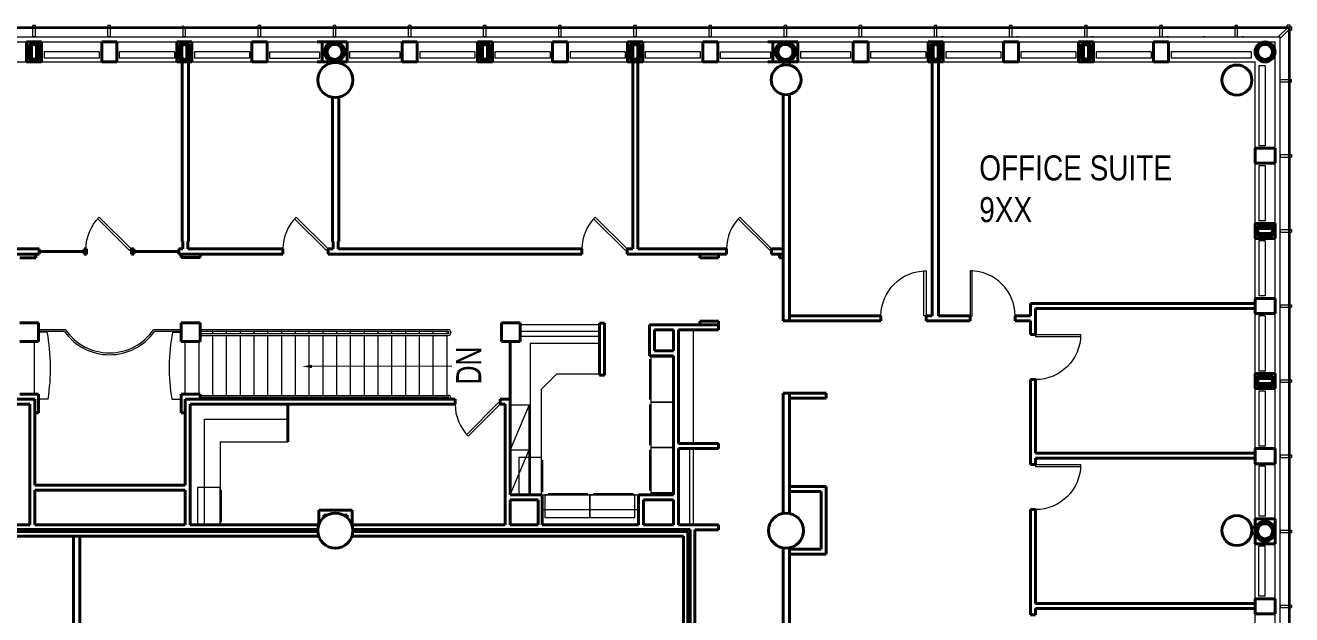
# Model space of a CAD drawing. Header units: inches. Extents: x -2978 to 4308, y -21 to 2608.
# Drawn here: x -1741 to -730, y 2138 to 2608 of the extents above; entities that cross this region are included whole.
import ezdxf
from ezdxf.enums import TextEntityAlignment as Align

# ---------------------------------------------------------------- set-up
doc = ezdxf.new("R2010")
doc.units = ezdxf.units.IN
doc.header["$LTSCALE"] = 0.2
doc.header["$MEASUREMENT"] = 0
doc.layers.get('0').update_dxf_attribs({"color": 20, "linetype": 'CONTINUOUS', "lineweight": 40})
for name, color, linetype, lineweight in [('Annotations', 40, 'CONTINUOUS', 5), ('Framing', 141, 'CONTINUOUS', 15), ('Viewed', 150, 'CONTINUOUS', 9), ('Walls', 7, 'CONTINUOUS', 40)]:
    doc.layers.add(name, color=color, linetype=linetype, lineweight=lineweight)
doc.styles.add('ARCHITEC', font='ASG')
doc.styles.get("Standard").update_dxf_attribs({"font": 'arial.ttf', "width": 0.8})

# ---------------------------------------------------------------- blocks, each defined once
blk = doc.blocks.new('DODBARB')
blk.add_lwpolyline([(0, 0, 0, 0.333, 0), (-1, 0, 0.333, 0.333, 0)], format="xyseb")
blk = doc.blocks.new('ADO002')
for p, q in [((-0.5, 1), (-0.5, 0)), ((-0.451, 1), (-0.5, 1)), ((-0.451, 0), (-0.451, 1)), ((-0.5, 0), (-0.451, 0))]:
    blk.add_line(p, q)
blk.add_arc((-0.5, 0), 1, 0, 90)
at = {"style": 'ARCHITEC', "flags": 1}
blk.add_attdef('SILLHT', text='', height=0.1, dxfattribs=at).set_placement((0, 0), align=Align.MIDDLE)
blk = doc.blocks.new('ADO101')
for p, q in [((0.466, -0.034), (-0.241, 0.672)), ((-0.207, 0.707), (0.5, 0)), ((0.5, 0), (0.466, -0.034))]:
    blk.add_line(p, q)
blk.add_arc((0.5, 0), 1, 135, 180)
at = {"style": 'ARCHITEC', "flags": 1}
blk.add_attdef('SILLHT', text='', height=0.1, dxfattribs=at).set_placement((0, 0), align=Align.MIDDLE)
blk = doc.blocks.new('ADO102')
for p, q in [((0.451, 0.999), (0.451, 0)), ((0.5, 0), (0.5, 1)), ((0.5, 0), (0.451, 0))]:
    blk.add_line(p, q)
blk.add_arc((0.5, 0), 1, 90, 180)
at = {"style": 'ARCHITEC', "flags": 1}
blk.add_attdef('SILLHT', text='', height=0.1, dxfattribs=at).set_placement((0, 0), align=Align.MIDDLE)
blk = doc.blocks.new('ADO001')
for p, q in [((0.207, 0.707), (-0.5, 0)), ((-0.466, -0.034), (0.241, 0.672)), ((-0.5, 0), (-0.466, -0.034))]:
    blk.add_line(p, q)
blk.add_arc((-0.5, 0), 1, 0, 45)
at = {"style": 'ARCHITEC', "flags": 1}
blk.add_attdef('SILLHT', text='', height=0.1, dxfattribs=at).set_placement((0, 0), align=Align.MIDDLE)
blk = doc.blocks.new('AWI002')
blk.add_line((-0.5, -1), (0.5, -1))
at = {"style": 'ARCHITEC', "flags": 1}
blk.add_attdef('SILLHT', text='', height=0.1, dxfattribs=at).set_placement((0, 0), align=Align.MIDDLE)

msp = doc.modelspace()

# ---------------------------------------------------------------- linework, layer by layer
at = {"layer": 'Annotations'}
msp.add_line((-1400.695, 2336.051), (-1512.557, 2335.98), dxfattribs=at)
at = {"layer": 'Viewed'}
for p, q in [((-2977.237, 2607.25), (-732.237, 2607.25)), ((-2976.237, 2606.25), (-731.237, 2606.25)), ((-2969.237, 2599.25), (-739.237, 2599.25)), ((-1735.237, 2607.25), (-1735.237, 2608.25)), ((-1733.237, 2608.25), (-1735.237, 2608.25)), ((-1735.237, 2599.25), (-1735.237, 2606.25)), ((-1733.823, 2599.25), (-1735.237, 2599.25)), ((-1734.487, 2606.25), (-1734.487, 2607.25)), ((-1733.987, 2606.25), (-1733.987, 2607.25)), ((-1733.237, 2607.25), (-1733.237, 2608.25)), ((-1733.237, 2599.25), (-1733.237, 2606.25)), ((-1673.237, 2608.25), (-1675.237, 2608.25)), ((-1675.237, 2607.25), (-1675.237, 2608.25)), ((-1675.237, 2599.25), (-1675.237, 2606.25)), ((-1673.823, 2599.25), (-1675.237, 2599.25)), ((-1674.487, 2606.25), (-1674.487, 2607.25)), ((-1673.987, 2606.25), (-1673.987, 2607.25)), ((-1673.237, 2607.25), (-1673.237, 2608.25)), ((-1673.237, 2599.25), (-1673.237, 2606.25)), ((-1615.237, 2607.25), (-1615.237, 2608.25)), ((-1615.237, 2599.25), (-1615.237, 2606.25)), ((-1613.823, 2599.25), (-1615.237, 2599.25)), ((-1614.487, 2606.25), (-1614.487, 2607.25)), ((-1613.987, 2606.25), (-1613.987, 2607.25)), ((-1613.237, 2599.25), (-1613.237, 2606.25)), ((-1555.237, 2607.25), (-1555.237, 2608.25)), ((-1553.237, 2608.25), (-1555.237, 2608.25)), ((-1555.237, 2599.25), (-1555.237, 2606.25)), ((-1553.823, 2599.25), (-1555.237, 2599.25)), ((-1554.487, 2606.25), (-1554.487, 2607.25)), ((-1553.987, 2606.25), (-1553.987, 2607.25)), ((-1553.237, 2607.25), (-1553.237, 2608.25)), ((-1553.237, 2599.25), (-1553.237, 2606.25)), ((-1495.237, 2607.25), (-1495.237, 2608.25)), ((-1493.237, 2608.25), (-1495.237, 2608.25)), ((-1495.237, 2599.25), (-1495.237, 2606.25)), ((-1493.823, 2599.25), (-1495.237, 2599.25)), ((-1494.487, 2606.25), (-1494.487, 2607.25)), ((-1493.987, 2606.25), (-1493.987, 2607.25)), ((-1493.237, 2607.25), (-1493.237, 2608.25)), ((-1493.237, 2599.25), (-1493.237, 2606.25)), ((-1433.237, 2608.25), (-1435.237, 2608.25)), ((-1435.237, 2607.25), (-1435.237, 2608.25)), ((-1435.237, 2599.25), (-1435.237, 2606.25)), ((-1433.823, 2599.25), (-1435.237, 2599.25)), ((-1434.487, 2606.25), (-1434.487, 2607.25)), ((-1433.987, 2606.25), (-1433.987, 2607.25)), ((-1433.237, 2607.25), (-1433.237, 2608.25)), ((-1433.237, 2599.25), (-1433.237, 2606.25)), ((-1373.237, 2608.25), (-1375.237, 2608.25)), ((-1375.237, 2607.25), (-1375.237, 2608.25)), ((-1375.237, 2599.25), (-1375.237, 2606.25)), ((-1373.823, 2599.25), (-1375.237, 2599.25)), ((-1374.487, 2606.25), (-1374.487, 2607.25)), ((-1373.987, 2606.25), (-1373.987, 2607.25)), ((-1373.237, 2607.25), (-1373.237, 2608.25)), ((-1373.237, 2599.25), (-1373.237, 2606.25)), ((-1315.237, 2607.25), (-1315.237, 2608.25)), ((-1313.237, 2608.25), (-1315.237, 2608.25)), ((-1315.237, 2599.25), (-1315.237, 2606.25)), ((-1313.823, 2599.25), (-1315.237, 2599.25)), ((-1314.487, 2606.25), (-1314.487, 2607.25)), ((-1313.987, 2606.25), (-1313.987, 2607.25)), ((-1313.237, 2607.25), (-1313.237, 2608.25)), ((-1313.237, 2599.25), (-1313.237, 2606.25)), ((-1255.237, 2607.25), (-1255.237, 2608.25)), ((-1253.237, 2608.25), (-1255.237, 2608.25)), ((-1255.237, 2599.25), (-1255.237, 2606.25)), ((-1253.823, 2599.25), (-1255.237, 2599.25)), ((-1254.487, 2606.25), (-1254.487, 2607.25)), ((-1253.987, 2606.25), (-1253.987, 2607.25)), ((-1253.237, 2607.25), (-1253.237, 2608.25)), ((-1253.237, 2599.25), (-1253.237, 2606.25)), ((-1193.237, 2608.25), (-1195.237, 2608.25)), ((-1195.237, 2607.25), (-1195.237, 2608.25)), ((-1195.237, 2599.25), (-1195.237, 2606.25)), ((-1193.823, 2599.25), (-1195.237, 2599.25)), ((-1194.487, 2606.25), (-1194.487, 2607.25)), ((-1193.987, 2606.25), (-1193.987, 2607.25)), ((-1193.237, 2607.25), (-1193.237, 2608.25)), ((-1193.237, 2599.25), (-1193.237, 2606.25)), ((-1133.237, 2608.25), (-1135.237, 2608.25)), ((-1135.237, 2607.25), (-1135.237, 2608.25)), ((-1135.237, 2599.25), (-1135.237, 2606.25)), ((-1133.823, 2599.25), (-1135.237, 2599.25)), ((-1134.487, 2606.25), (-1134.487, 2607.25)), ((-1133.987, 2606.25), (-1133.987, 2607.25)), ((-1133.237, 2607.25), (-1133.237, 2608.25)), ((-1133.237, 2599.25), (-1133.237, 2606.25)), ((-1075.237, 2607.25), (-1075.237, 2608.25)), ((-1073.237, 2608.25), (-1075.237, 2608.25)), ((-1075.237, 2599.25), (-1075.237, 2606.25)), ((-1073.823, 2599.25), (-1075.237, 2599.25)), ((-1074.487, 2606.25), (-1074.487, 2607.25)), ((-1073.987, 2606.25), (-1073.987, 2607.25)), ((-1073.237, 2607.25), (-1073.237, 2608.25)), ((-1073.237, 2599.25), (-1073.237, 2606.25)), ((-1013.237, 2608.25), (-1015.237, 2608.25)), ((-1015.237, 2607.25), (-1015.237, 2608.25)), ((-1015.237, 2599.25), (-1015.237, 2606.25)), ((-1014.487, 2606.25), (-1014.487, 2607.25)), ((-1013.987, 2606.25), (-1013.987, 2607.25)), ((-1013.237, 2607.25), (-1013.237, 2608.25)), ((-1013.237, 2599.25), (-1013.237, 2606.25)), ((-1008.237, 2599.25), (-1009.652, 2599.25)), ((-953.237, 2608.25), (-955.237, 2608.25)), ((-955.237, 2607.25), (-955.237, 2608.25)), ((-955.237, 2599.25), (-955.237, 2606.25)), ((-954.487, 2606.25), (-954.487, 2607.25)), ((-953.987, 2606.25), (-953.987, 2607.25)), ((-953.237, 2607.25), (-953.237, 2608.25)), ((-953.237, 2599.25), (-953.237, 2606.25)), ((-948.237, 2599.25), (-949.652, 2599.25)), ((-893.237, 2608.25), (-895.237, 2608.25)), ((-895.237, 2607.25), (-895.237, 2608.25)), ((-895.237, 2599.25), (-895.237, 2606.25)), ((-894.487, 2606.25), (-894.487, 2607.25)), ((-893.987, 2606.25), (-893.987, 2607.25)), ((-893.237, 2607.25), (-893.237, 2608.25)), ((-893.237, 2599.25), (-893.237, 2606.25)), ((-888.237, 2599.25), (-889.652, 2599.25)), ((-833.237, 2608.25), (-835.237, 2608.25)), ((-835.237, 2607.25), (-835.237, 2608.25)), ((-835.237, 2599.25), (-835.237, 2606.25)), ((-834.487, 2606.25), (-834.487, 2607.25)), ((-833.987, 2606.25), (-833.987, 2607.25)), ((-833.237, 2607.25), (-833.237, 2608.25)), ((-833.237, 2599.25), (-833.237, 2606.25)), ((-828.237, 2599.25), (-829.652, 2599.25)), ((-799.237, 2599.25), (-800.652, 2599.25)), ((-773.237, 2608.25), (-775.237, 2608.25)), ((-775.237, 2607.25), (-775.237, 2608.25)), ((-775.237, 2599.25), (-775.237, 2606.25)), ((-774.487, 2606.25), (-774.487, 2607.25)), ((-773.987, 2606.25), (-773.987, 2607.25)), ((-773.237, 2607.25), (-773.237, 2608.25)), ((-773.237, 2599.25), (-773.237, 2606.25)), ((-768.237, 2599.25), (-769.652, 2599.25)), ((-733.652, 2606.25), (-740.652, 2599.25)), ((-732.237, 2604.836), (-739.237, 2597.836)), ((-739.237, 45.753), (-739.237, 2599.25)), ((-733.652, 2607.25), (-733.652, 2608.5)), ((-731.237, 2608.5), (-733.652, 2608.5)), ((-733.652, 2607.25), (-729.987, 2607.25)), ((-732.237, 45.753), (-732.237, 2606.25)), ((-731.237, 2604.836), (-731.237, 2608.5)), ((-731.237, 45.753), (-731.237, 2606.25)), ((-731.237, 2604.836), (-729.987, 2604.836)), ((-729.987, 2604.836), (-729.987, 2607.25)), ((-1788.237, 2595.25), (-1740.237, 2595.25)), ((-1728.237, 2595.25), (-1680.237, 2595.25)), ((-1668.237, 2595.25), (-1620.237, 2595.25)), ((-1608.237, 2595.25), (-1560.237, 2595.25)), ((-1548.237, 2595.25), (-1504.237, 2595.25)), ((-1484.237, 2595.25), (-1440.237, 2595.25)), ((-1428.237, 2595.25), (-1380.237, 2595.25)), ((-1368.237, 2595.25), (-1320.237, 2595.25)), ((-1308.237, 2595.25), (-1260.237, 2595.25)), ((-1248.237, 2595.25), (-1200.237, 2595.25)), ((-1188.237, 2595.25), (-1144.237, 2595.25)), ((-1124.237, 2595.25), (-1080.237, 2595.25)), ((-1068.237, 2595.25), (-1020.237, 2595.25)), ((-1008.237, 2595.25), (-960.237, 2595.25)), ((-948.237, 2595.25), (-900.237, 2595.25)), ((-888.237, 2595.25), (-840.237, 2595.25)), ((-828.237, 2595.25), (-743.237, 2595.25)), ((-743.237, 2510.25), (-743.237, 2595.25)), ((-1788.237, 2579.25), (-1740.237, 2579.25)), ((-1728.237, 2579.25), (-1680.237, 2579.25)), ((-1682.237, 2587.25), (-1726.237, 2587.25)), ((-1726.237, 2587.25), (-1726.237, 2582.25)), ((-1682.237, 2582.25), (-1726.237, 2582.25)), ((-1682.237, 2587.25), (-1682.237, 2582.25)), ((-1668.237, 2579.25), (-1620.237, 2579.25)), ((-1622.237, 2587.25), (-1666.237, 2587.25)), ((-1666.237, 2587.25), (-1666.237, 2582.25)), ((-1622.237, 2582.25), (-1666.237, 2582.25)), ((-1622.237, 2587.25), (-1622.237, 2582.25)), ((-1608.237, 2579.25), (-1560.237, 2579.25)), ((-1606.237, 2587.25), (-1606.237, 2582.25)), ((-1562.237, 2587.25), (-1606.237, 2587.25)), ((-1562.237, 2582.25), (-1606.237, 2582.25)), ((-1562.237, 2587.25), (-1562.237, 2582.25)), ((-1548.237, 2579.25), (-1504.237, 2579.25)), ((-1546.237, 2587.25), (-1546.237, 2582.25)), ((-1546.237, 2587.25), (-1506.237, 2587.25)), ((-1546.237, 2582.25), (-1506.237, 2582.25)), ((-1506.237, 2587.25), (-1506.237, 2582.25)), ((-1484.237, 2579.25), (-1440.237, 2579.25)), ((-1442.237, 2587.25), (-1482.237, 2587.25)), ((-1482.237, 2587.25), (-1482.237, 2582.25)), ((-1442.237, 2582.25), (-1482.237, 2582.25)), ((-1442.237, 2587.25), (-1442.237, 2582.25)), ((-1428.237, 2579.25), (-1380.237, 2579.25)), ((-1382.237, 2587.25), (-1426.237, 2587.25)), ((-1426.237, 2587.25), (-1426.237, 2582.25)), ((-1382.237, 2582.25), (-1426.237, 2582.25)), ((-1382.237, 2587.25), (-1382.237, 2582.25)), ((-1368.237, 2579.25), (-1320.237, 2579.25)), ((-1322.237, 2587.25), (-1366.237, 2587.25)), ((-1366.237, 2587.25), (-1366.237, 2582.25)), ((-1322.237, 2582.25), (-1366.237, 2582.25)), ((-1322.237, 2587.25), (-1322.237, 2582.25)), ((-1308.237, 2579.25), (-1260.237, 2579.25)), ((-1306.237, 2587.25), (-1306.237, 2582.25)), ((-1262.237, 2587.25), (-1306.237, 2587.25)), ((-1262.237, 2582.25), (-1306.237, 2582.25)), ((-1262.237, 2587.25), (-1262.237, 2582.25)), ((-1248.237, 2579.25), (-1200.237, 2579.25)), ((-1202.237, 2587.25), (-1246.237, 2587.25)), ((-1246.237, 2587.25), (-1246.237, 2582.25)), ((-1202.237, 2582.25), (-1246.237, 2582.25)), ((-1202.237, 2587.25), (-1202.237, 2582.25)), ((-1188.237, 2579.25), (-1144.237, 2579.25)), ((-1186.237, 2587.25), (-1146.237, 2587.25)), ((-1186.237, 2587.25), (-1186.237, 2582.25)), ((-1186.237, 2582.25), (-1146.237, 2582.25)), ((-1146.237, 2587.25), (-1146.237, 2582.25)), ((-1124.237, 2579.25), (-1080.237, 2579.25)), ((-1082.237, 2587.25), (-1122.237, 2587.25)), ((-1122.237, 2587.25), (-1122.237, 2582.25)), ((-1082.237, 2582.25), (-1122.237, 2582.25)), ((-1082.237, 2587.25), (-1082.237, 2582.25)), ((-1068.237, 2579.25), (-1020.237, 2579.25)), ((-1066.237, 2587.25), (-1066.237, 2582.25)), ((-1022.237, 2587.25), (-1066.237, 2587.25)), ((-1022.237, 2582.25), (-1066.237, 2582.25)), ((-1022.237, 2587.25), (-1022.237, 2582.25)), ((-1008.237, 2579.25), (-960.237, 2579.25)), ((-1006.237, 2587.25), (-1006.237, 2582.25)), ((-962.237, 2587.25), (-1006.237, 2587.25)), ((-962.237, 2582.25), (-1006.237, 2582.25)), ((-962.237, 2587.25), (-962.237, 2582.25)), ((-948.237, 2579.25), (-900.237, 2579.25)), ((-902.237, 2587.25), (-946.237, 2587.25)), ((-946.237, 2587.25), (-946.237, 2582.25)), ((-902.237, 2582.25), (-946.237, 2582.25)), ((-902.237, 2587.25), (-902.237, 2582.25)), ((-888.237, 2579.25), (-840.237, 2579.25)), ((-842.237, 2587.25), (-886.237, 2587.25)), ((-886.237, 2587.25), (-886.237, 2582.25)), ((-842.237, 2582.25), (-886.237, 2582.25)), ((-842.237, 2587.25), (-842.237, 2582.25)), ((-828.237, 2579.25), (-759.237, 2579.25)), ((-762.237, 2587.25), (-826.237, 2587.25)), ((-826.237, 2587.25), (-826.237, 2582.25)), ((-762.237, 2582.25), (-826.237, 2582.25)), ((-762.237, 2587.25), (-762.237, 2582.25)), ((-759.237, 2510.25), (-759.237, 2579.25)), ((-756.237, 2576.25), (-756.237, 2512.25)), ((-751.237, 2576.25), (-756.237, 2576.25)), ((-751.237, 2576.25), (-751.237, 2512.25)), ((-739.237, 2565.25), (-732.237, 2565.25)), ((-739.237, 2563.25), (-732.237, 2563.25)), ((-732.237, 2564.5), (-731.237, 2564.5)), ((-732.237, 2564), (-731.237, 2564)), ((-731.237, 2565.25), (-730.237, 2565.25)), ((-731.237, 2563.25), (-730.237, 2563.25)), ((-730.237, 2563.25), (-730.237, 2565.25)), ((-751.237, 2512.25), (-756.237, 2512.25)), ((-759.237, 2450.25), (-759.237, 2498.25)), ((-743.237, 2450.25), (-743.237, 2498.25)), ((-739.237, 2505.25), (-732.237, 2505.25)), ((-739.237, 2504.664), (-739.237, 2503.25)), ((-739.237, 2503.25), (-732.237, 2503.25)), ((-732.237, 2504.5), (-731.237, 2504.5)), ((-732.237, 2504), (-731.237, 2504)), ((-731.237, 2505.25), (-730.237, 2505.25)), ((-731.237, 2503.25), (-730.237, 2503.25)), ((-730.237, 2505.25), (-730.237, 2503.25)), ((-751.237, 2496.25), (-756.237, 2496.25)), ((-756.237, 2496.25), (-756.237, 2452.25)), ((-751.237, 2496.25), (-751.237, 2452.25)), ((-751.237, 2452.25), (-756.237, 2452.25)), ((-759.237, 2390.25), (-759.237, 2438.25)), ((-743.237, 2390.25), (-743.237, 2438.25)), ((-739.237, 2445.25), (-732.237, 2445.25)), ((-739.237, 2444.664), (-739.237, 2443.25)), ((-739.237, 2443.25), (-732.237, 2443.25)), ((-732.237, 2444.5), (-731.237, 2444.5)), ((-732.237, 2444), (-731.237, 2444)), ((-731.237, 2445.25), (-730.237, 2445.25)), ((-731.237, 2443.25), (-730.237, 2443.25)), ((-730.237, 2445.25), (-730.237, 2443.25)), ((-751.237, 2436.25), (-756.237, 2436.25)), ((-756.237, 2436.25), (-756.237, 2392.25)), ((-751.237, 2436.25), (-751.237, 2392.25)), ((-751.237, 2392.25), (-756.237, 2392.25)), ((-759.237, 2330.25), (-759.237, 2378.25)), ((-743.237, 2330.25), (-743.237, 2378.25)), ((-739.237, 2385.25), (-732.237, 2385.25)), ((-739.237, 2384.664), (-739.237, 2383.25)), ((-739.237, 2383.25), (-732.237, 2383.25)), ((-732.237, 2384.5), (-731.237, 2384.5)), ((-732.237, 2384), (-731.237, 2384)), ((-731.237, 2385.25), (-730.237, 2385.25)), ((-731.237, 2383.25), (-730.237, 2383.25)), ((-730.237, 2385.25), (-730.237, 2383.25)), ((-1282.714, 2369.287), (-1345.744, 2369.287)), ((-756.237, 2376.25), (-756.237, 2332.25)), ((-751.237, 2376.25), (-756.237, 2376.25)), ((-751.237, 2376.25), (-751.237, 2332.25)), ((-1709.111, 2365.272), (-1730.714, 2365.272)), ((-1709.893, 2363.772), (-1730.714, 2363.772)), ((-1723.693, 2363.272), (-1730.714, 2363.272)), ((-1616.714, 2365.272), (-1638.961, 2365.272)), ((-1616.714, 2363.772), (-1638.178, 2363.772)), ((-1623.736, 2363.272), (-1616.714, 2363.272)), ((-1403.464, 2365.272), (-1601.714, 2365.272)), ((-1403.464, 2363.772), (-1601.714, 2363.772)), ((-1601.714, 2362.272), (-1403.464, 2362.272)), ((-1601.714, 2360.772), (-1403.464, 2360.772)), ((-1591.464, 2362.272), (-1591.464, 2363.772)), ((-1591.464, 2312.772), (-1591.464, 2360.772)), ((-1580.464, 2362.272), (-1580.464, 2363.772)), ((-1580.464, 2312.772), (-1580.464, 2360.772)), ((-1569.464, 2362.272), (-1569.464, 2363.772)), ((-1569.464, 2312.772), (-1569.464, 2360.772)), ((-1558.464, 2362.272), (-1558.464, 2363.772)), ((-1558.464, 2312.772), (-1558.464, 2360.772)), ((-1547.464, 2362.272), (-1547.464, 2363.772)), ((-1547.464, 2312.772), (-1547.464, 2360.772)), ((-1536.464, 2362.272), (-1536.464, 2363.772)), ((-1536.464, 2312.772), (-1536.464, 2360.772)), ((-1525.464, 2362.272), (-1525.464, 2363.772)), ((-1525.464, 2312.772), (-1525.464, 2360.772)), ((-1514.464, 2362.272), (-1514.464, 2363.772)), ((-1514.464, 2312.772), (-1514.464, 2360.772)), ((-1503.464, 2362.272), (-1503.464, 2363.772)), ((-1503.464, 2312.772), (-1503.464, 2360.772)), ((-1492.464, 2362.272), (-1492.464, 2363.772)), ((-1492.464, 2312.772), (-1492.464, 2360.772)), ((-1481.464, 2362.272), (-1481.464, 2363.772)), ((-1481.464, 2312.772), (-1481.464, 2360.772)), ((-1470.464, 2362.272), (-1470.464, 2363.772)), ((-1470.464, 2312.772), (-1470.464, 2360.772)), ((-1459.464, 2362.272), (-1459.464, 2363.772)), ((-1459.464, 2312.772), (-1459.464, 2360.772)), ((-1448.464, 2362.272), (-1448.464, 2363.772)), ((-1448.464, 2312.772), (-1448.464, 2360.772)), ((-1437.464, 2362.272), (-1437.464, 2363.772)), ((-1437.464, 2312.772), (-1437.464, 2360.772)), ((-1426.58, 2362.272), (-1426.58, 2363.772)), ((-1426.464, 2312.772), (-1426.464, 2360.772)), ((-1415.464, 2362.272), (-1415.464, 2363.772)), ((-1415.464, 2312.772), (-1415.464, 2360.772)), ((-1404.464, 2362.272), (-1404.464, 2363.772)), ((-1404.464, 2312.772), (-1404.464, 2360.772)), ((-1402.964, 2362.772), (-1402.964, 2363.272)), ((-1401.464, 2363.272), (-1401.464, 2362.772)), ((-1282.714, 2363.787), (-1345.744, 2363.787)), ((-1282.714, 2359.787), (-1345.744, 2359.787)), ((-1207.714, 2274.287), (-1207.714, 2365.287)), ((-1733.964, 2313.772), (-1733.964, 2355.772)), ((-1613.464, 2313.772), (-1613.464, 2355.772)), ((-1602.464, 2313.772), (-1602.464, 2355.772)), ((-1337.994, 2354.287), (-1337.994, 2233.298)), ((-1282.714, 2354.287), (-1337.994, 2354.287)), ((-1242.714, 2341.695), (-1242.714, 2309.419)), ((-1317.025, 2329.86), (-1329.025, 2317.86)), ((-1282.714, 2329.86), (-1317.025, 2329.86)), ((-751.237, 2332.25), (-756.237, 2332.25)), ((-1329.025, 2233.298), (-1329.025, 2317.86)), ((-759.237, 2270.25), (-759.237, 2318.25)), ((-756.237, 2316.25), (-756.237, 2272.25)), ((-751.237, 2316.25), (-756.237, 2316.25)), ((-751.237, 2316.25), (-751.237, 2272.25)), ((-743.237, 2270.25), (-743.237, 2318.25)), ((-739.237, 2325.25), (-732.237, 2325.25)), ((-739.237, 2324.664), (-739.237, 2323.25)), ((-739.237, 2323.25), (-732.237, 2323.25)), ((-732.237, 2324.5), (-731.237, 2324.5)), ((-732.237, 2324), (-731.237, 2324)), ((-731.237, 2325.25), (-730.237, 2325.25)), ((-731.237, 2323.25), (-730.237, 2323.25)), ((-730.237, 2325.25), (-730.237, 2323.25)), ((-1723.091, 2309.768), (-1730.714, 2309.768)), ((-1624.338, 2309.768), (-1616.714, 2309.768)), ((-1601.714, 2312.772), (-1403.132, 2312.772)), ((-1601.714, 2311.272), (-1403.3, 2311.272)), ((-1591.464, 2309.772), (-1591.464, 2311.272)), ((-1580.464, 2309.772), (-1580.464, 2311.272)), ((-1569.464, 2309.772), (-1569.464, 2311.272)), ((-1558.464, 2309.772), (-1558.464, 2311.272)), ((-1547.464, 2309.772), (-1547.464, 2311.272)), ((-1536.464, 2309.772), (-1536.464, 2311.272)), ((-1525.464, 2309.772), (-1525.464, 2311.272)), ((-1514.464, 2309.772), (-1514.464, 2311.272)), ((-1503.464, 2309.772), (-1503.464, 2311.272)), ((-1492.464, 2309.772), (-1492.464, 2311.272)), ((-1481.464, 2309.772), (-1481.464, 2311.272)), ((-1470.464, 2309.772), (-1470.464, 2311.272)), ((-1459.464, 2309.772), (-1459.464, 2311.272)), ((-1448.464, 2309.772), (-1448.464, 2311.272)), ((-1437.464, 2309.772), (-1437.464, 2311.272)), ((-1426.464, 2309.772), (-1426.464, 2311.272)), ((-1415.464, 2309.772), (-1415.464, 2311.272)), ((-1404.464, 2309.772), (-1404.464, 2311.272)), ((-1402.964, 2309.772), (-1402.964, 2310.799)), ((-1401.464, 2310.799), (-1401.464, 2309.772)), ((-1354.025, 2305.298), (-1339.025, 2305.298)), ((-1339.025, 2305.298), (-1354.025, 2269.298)), ((-1339.025, 2233.298), (-1339.025, 2305.298)), ((-1242.714, 2305.396), (-1242.714, 2273.12)), ((-1598.153, 2209.334), (-1598.153, 2293.805)), ((-1598.153, 2293.805), (-1531.714, 2293.805)), ((-1585.714, 2275.768), (-1585.714, 2209.334)), ((-1585.714, 2275.768), (-1531.714, 2275.768)), ((-1354.025, 2233.298), (-1339.025, 2269.298)), ((-1354.025, 2269.298), (-1339.025, 2269.298)), ((-1242.714, 2269.197), (-1242.714, 2236.921)), ((-1210.714, 2209.298), (-1210.714, 2270.287)), ((-1207.714, 2209.298), (-1207.714, 2270.287)), ((-751.237, 2272.25), (-756.237, 2272.25)), ((-739.237, 2265.25), (-732.237, 2265.25)), ((-731.237, 2265.25), (-730.237, 2265.25)), ((-730.237, 2265.25), (-730.237, 2263.25)), ((-1328.025, 2235.444), (-1328.025, 2261.138)), ((-759.237, 2214.25), (-759.237, 2258.25)), ((-756.237, 2256.25), (-756.237, 2216.25)), ((-751.237, 2256.25), (-756.237, 2256.25)), ((-751.237, 2256.25), (-751.237, 2216.25)), ((-743.237, 2214.25), (-743.237, 2258.25)), ((-739.237, 2264.664), (-739.237, 2263.25)), ((-739.237, 2263.25), (-732.237, 2263.25)), ((-732.237, 2264.5), (-731.237, 2264.5)), ((-732.237, 2264), (-731.237, 2264)), ((-731.237, 2263.25), (-730.237, 2263.25)), ((-1584.714, 2211.481), (-1584.714, 2237.175)), ((-1328.595, 2233.298), (-1251.714, 2233.298)), ((-1323.683, 2234.298), (-1292.073, 2234.298)), ((-1287.447, 2234.298), (-1255.838, 2234.298)), ((-1251.714, 2221.298), (-1328.595, 2221.298)), ((-751.237, 2216.25), (-756.237, 2216.25)), ((-739.237, 2205.25), (-732.237, 2205.25)), ((-739.237, 2204.664), (-739.237, 2203.25)), ((-731.237, 2205.25), (-730.237, 2205.25)), ((-730.237, 2205.25), (-730.237, 2203.25)), ((-739.237, 2203.25), (-732.237, 2203.25)), ((-732.237, 2204.5), (-731.237, 2204.5)), ((-732.237, 2204), (-731.237, 2204)), ((-731.237, 2203.25), (-730.237, 2203.25)), ((-759.237, 2150.25), (-759.237, 2194.25)), ((-756.237, 2152.25), (-756.237, 2192.25)), ((-751.237, 2192.25), (-756.237, 2192.25)), ((-751.237, 2152.25), (-751.237, 2192.25)), ((-743.237, 2150.25), (-743.237, 2194.25)), ((-751.237, 2152.25), (-756.237, 2152.25)), ((-739.237, 2145.25), (-732.237, 2145.25)), ((-739.237, 2144.664), (-739.237, 2143.25)), ((-732.237, 2144.5), (-731.237, 2144.5)), ((-732.237, 2144), (-731.237, 2144)), ((-731.237, 2145.25), (-730.237, 2145.25)), ((-730.237, 2145.25), (-730.237, 2143.25)), ((-759.237, 2090.25), (-759.237, 2138.25)), ((-743.237, 2090.25), (-743.237, 2138.25)), ((-739.237, 2143.25), (-732.237, 2143.25)), ((-731.237, 2143.25), (-730.237, 2143.25))]:
    msp.add_line(p, q, dxfattribs=at)
for points in [[(-1223.714, 2343.298), (-1241.714, 2343.298), (-1241.714, 2307.298), (-1223.714, 2307.298), (-1223.714, 2343.298)], [(-1223.714, 2307.298), (-1241.714, 2307.298), (-1241.714, 2271.298), (-1223.714, 2271.298), (-1223.714, 2307.298)], [(-1223.714, 2271.298), (-1241.714, 2271.298), (-1241.714, 2235.298), (-1223.714, 2235.298), (-1223.714, 2271.298)], [(-1329.025, 2233.298), (-1329.025, 2263.298), (-1347.025, 2263.298), (-1347.025, 2233.298)], [(-1585.714, 2209.334), (-1585.714, 2239.334), (-1603.714, 2239.334), (-1603.714, 2209.334)], [(-1326.356, 2233.298), (-1326.356, 2215.298), (-1290.356, 2215.298), (-1290.356, 2233.298)], [(-1290.448, 2233.298), (-1290.448, 2215.298), (-1254.448, 2215.298), (-1254.448, 2233.298)]]:
    msp.add_lwpolyline(points, close=True, dxfattribs=at)
for centre, radius, start, end in [((-1878.799, 2334.772), 157.703, 350.877468, 10.411683), ((-1674.036, 2389.272), 44, 215.418579, 324.581421), ((-1674.036, 2389.272), 42.5, 214.38187, 325.61813), ((-1468.63, 2334.772), 157.703, 169.588317, 189.122532), ((-1403.464, 2363.272), 2, 0, 90), ((-1403.464, 2363.272), 0.5, 0, 90), ((-1403.464, 2362.772), 2, 270, 0), ((-1403.464, 2362.772), 0.5, 270, 0), ((-1403.464, 2310.799), 2, 0, 90), ((-1403.464, 2310.799), 0.5, 0, 90)]:
    msp.add_arc(centre, radius, start, end, dxfattribs=at)
at = {"layer": 'Walls'}
for p, q in [((-1740.237, 2579.25), (-1740.237, 2595.25)), ((-1728.237, 2595.25), (-1740.237, 2595.25)), ((-1738.237, 2583.25), (-1738.237, 2591.25)), ((-1736.237, 2583.25), (-1736.237, 2591.25)), ((-1732.237, 2583.25), (-1732.237, 2591.25)), ((-1730.237, 2583.25), (-1730.237, 2591.25)), ((-1728.237, 2579.25), (-1728.237, 2595.25)), ((-1680.237, 2579.25), (-1680.237, 2595.25)), ((-1668.237, 2595.25), (-1680.237, 2595.25)), ((-1668.237, 2579.25), (-1668.237, 2595.25)), ((-1620.237, 2579.25), (-1620.237, 2595.25)), ((-1608.237, 2595.25), (-1620.237, 2595.25)), ((-1618.237, 2583.25), (-1618.237, 2591.25)), ((-1616.237, 2583.25), (-1616.237, 2591.25)), ((-1612.237, 2583.25), (-1612.237, 2591.25)), ((-1610.237, 2583.25), (-1610.237, 2591.25)), ((-1608.237, 2579.25), (-1608.237, 2595.25)), ((-1560.237, 2579.25), (-1560.237, 2595.25)), ((-1548.237, 2595.25), (-1560.237, 2595.25)), ((-1548.237, 2579.25), (-1548.237, 2595.25)), ((-1496.237, 2595.25), (-1508.237, 2595.25)), ((-1504.237, 2579.25), (-1504.237, 2595.25)), ((-1484.237, 2595.25), (-1496.237, 2595.25)), ((-1484.237, 2579.25), (-1484.237, 2595.25)), ((-1440.237, 2579.25), (-1440.237, 2595.25)), ((-1428.237, 2595.25), (-1440.237, 2595.25)), ((-1428.237, 2579.25), (-1428.237, 2595.25)), ((-1380.237, 2579.25), (-1380.237, 2595.25)), ((-1368.237, 2595.25), (-1380.237, 2595.25)), ((-1378.237, 2583.25), (-1378.237, 2591.25)), ((-1376.237, 2583.25), (-1376.237, 2591.25)), ((-1372.237, 2583.25), (-1372.237, 2591.25)), ((-1370.237, 2583.25), (-1370.237, 2591.25)), ((-1368.237, 2579.25), (-1368.237, 2595.25)), ((-1320.237, 2579.25), (-1320.237, 2595.25)), ((-1308.237, 2595.25), (-1320.237, 2595.25)), ((-1308.237, 2579.25), (-1308.237, 2595.25)), ((-1260.237, 2579.25), (-1260.237, 2595.25)), ((-1248.237, 2595.25), (-1260.237, 2595.25)), ((-1258.237, 2583.25), (-1258.237, 2591.25)), ((-1256.237, 2583.25), (-1256.237, 2591.25)), ((-1252.237, 2583.25), (-1252.237, 2591.25)), ((-1250.237, 2583.25), (-1250.237, 2591.25)), ((-1248.237, 2579.25), (-1248.237, 2595.25)), ((-1200.237, 2579.25), (-1200.237, 2595.25)), ((-1188.237, 2595.25), (-1200.237, 2595.25)), ((-1188.237, 2579.25), (-1188.237, 2595.25)), ((-1136.237, 2595.25), (-1148.237, 2595.25)), ((-1144.237, 2579.25), (-1144.237, 2595.25)), ((-1124.237, 2595.25), (-1136.237, 2595.25)), ((-1124.237, 2579.25), (-1124.237, 2595.25)), ((-1080.237, 2579.25), (-1080.237, 2595.25)), ((-1068.237, 2595.25), (-1080.237, 2595.25)), ((-1068.237, 2579.25), (-1068.237, 2595.25)), ((-1020.237, 2579.25), (-1020.237, 2595.25)), ((-1008.237, 2595.25), (-1020.237, 2595.25)), ((-1018.237, 2583.25), (-1018.237, 2591.25)), ((-1016.237, 2583.25), (-1016.237, 2591.25)), ((-1012.237, 2583.25), (-1012.237, 2591.25)), ((-1010.237, 2583.25), (-1010.237, 2591.25)), ((-1008.237, 2579.25), (-1008.237, 2595.25)), ((-960.237, 2579.25), (-960.237, 2595.25)), ((-948.237, 2595.25), (-960.237, 2595.25)), ((-948.237, 2579.25), (-948.237, 2595.25)), ((-900.237, 2579.25), (-900.237, 2595.25)), ((-888.237, 2595.25), (-900.237, 2595.25)), ((-898.237, 2583.25), (-898.237, 2591.25)), ((-896.237, 2583.25), (-896.237, 2591.25)), ((-892.237, 2583.25), (-892.237, 2591.25)), ((-890.237, 2583.25), (-890.237, 2591.25)), ((-888.237, 2579.25), (-888.237, 2595.25)), ((-840.237, 2579.25), (-840.237, 2595.25)), ((-828.237, 2595.25), (-840.237, 2595.25)), ((-828.237, 2579.25), (-828.237, 2595.25)), ((-1728.237, 2579.25), (-1740.237, 2579.25)), ((-1668.237, 2579.25), (-1680.237, 2579.25)), ((-1608.237, 2579.25), (-1620.237, 2579.25)), ((-1615.964, 2580.464), (-1615.964, 2435.772)), ((-1610.964, 2580.867), (-1610.964, 2435.772)), ((-1548.237, 2579.25), (-1560.237, 2579.25)), ((-1496.237, 2579.25), (-1508.237, 2579.25)), ((-1484.237, 2579.25), (-1496.237, 2579.25)), ((-1495.964, 2579.25), (-1495.964, 2578.59)), ((-1490.964, 2579.25), (-1490.964, 2578.499)), ((-1428.237, 2579.25), (-1440.237, 2579.25)), ((-1368.237, 2579.25), (-1380.237, 2579.25)), ((-1308.237, 2579.25), (-1320.237, 2579.25)), ((-1248.237, 2579.25), (-1260.237, 2579.25)), ((-1256.237, 2429.772), (-1256.237, 2579.25)), ((-1252.237, 2429.772), (-1252.237, 2579.25)), ((-1188.237, 2579.25), (-1200.237, 2579.25)), ((-1136.237, 2579.25), (-1148.237, 2579.25)), ((-1124.237, 2579.25), (-1136.237, 2579.25)), ((-1135.964, 2580.094), (-1135.964, 2576.559)), ((-1130.964, 2580.259), (-1130.964, 2576.452)), ((-1068.237, 2579.25), (-1080.237, 2579.25)), ((-1008.237, 2579.25), (-1020.237, 2579.25)), ((-1016.95, 2376.287), (-1016.95, 2579.25)), ((-1012.075, 2376.287), (-1012.075, 2579.25)), ((-948.237, 2579.25), (-960.237, 2579.25)), ((-888.237, 2579.25), (-900.237, 2579.25)), ((-828.237, 2579.25), (-840.237, 2579.25)), ((-1495.964, 2550.954), (-1495.964, 2435.772)), ((-1490.964, 2551.044), (-1490.964, 2435.772)), ((-1135.964, 2552.984), (-1135.964, 2372.287)), ((-1130.964, 2553.091), (-1130.964, 2372.287)), ((-759.237, 2510.25), (-743.237, 2510.25)), ((-759.237, 2498.25), (-759.237, 2510.25)), ((-743.237, 2498.25), (-743.237, 2510.25)), ((-759.237, 2498.25), (-743.237, 2498.25)), ((-759.237, 2450.25), (-743.237, 2450.25)), ((-759.237, 2438.25), (-759.237, 2450.25)), ((-755.237, 2448.25), (-747.237, 2448.25)), ((-743.237, 2438.25), (-743.237, 2450.25)), ((-759.237, 2438.25), (-743.237, 2438.25)), ((-755.237, 2446.25), (-747.237, 2446.25)), ((-755.237, 2442.25), (-747.237, 2442.25)), ((-755.237, 2440.25), (-747.237, 2440.25)), ((-1851.714, 2429.772), (-1730.145, 2429.772)), ((-1730.145, 2425.772), (-1730.145, 2429.772)), ((-1694.333, 2429.772), (-1694.333, 2425.772)), ((-1692.341, 2429.772), (-1694.333, 2429.772)), ((-1692.341, 2425.772), (-1692.341, 2429.772)), ((-1656.529, 2429.772), (-1654.537, 2429.772)), ((-1656.529, 2425.772), (-1656.529, 2429.772)), ((-1654.537, 2429.772), (-1654.537, 2425.772)), ((-1618.725, 2425.772), (-1618.725, 2429.772)), ((-1618.725, 2429.772), (-1615.515, 2429.772)), ((-1615.515, 2429.772), (-1615.515, 2435.761)), ((-1611.515, 2429.772), (-1611.515, 2435.787)), ((-1535.513, 2429.772), (-1611.497, 2429.772)), ((-1535.513, 2425.772), (-1535.513, 2429.772)), ((-1499.513, 2425.772), (-1499.513, 2429.772)), ((-1499.513, 2429.772), (-1495.513, 2429.772)), ((-1495.513, 2429.772), (-1495.513, 2435.761)), ((-1491.513, 2429.772), (-1491.513, 2435.787)), ((-1296.737, 2429.772), (-1491.513, 2429.772)), ((-1296.737, 2425.772), (-1296.737, 2429.772)), ((-1256.237, 2429.772), (-1260.737, 2429.772)), ((-1260.737, 2425.772), (-1260.737, 2429.772)), ((-1252.237, 2429.772), (-1181.339, 2429.772)), ((-1181.339, 2425.772), (-1181.339, 2429.772)), ((-1145.339, 2429.772), (-1135.964, 2429.772)), ((-1145.339, 2425.772), (-1145.339, 2429.772)), ((-1861.513, 2425.772), (-1730.145, 2425.772)), ((-1732.888, 2422.772), (-1745.714, 2422.772)), ((-1732.888, 2422.772), (-1732.888, 2425.772)), ((-1692.341, 2425.772), (-1694.333, 2425.772)), ((-1656.529, 2425.772), (-1654.537, 2425.772)), ((-1618.725, 2425.772), (-1616.733, 2425.772)), ((-1535.513, 2425.772), (-1616.714, 2425.772)), ((-1616.714, 2422.888), (-1616.714, 2425.772)), ((-1601.714, 2422.888), (-1616.714, 2422.888)), ((-1601.714, 2422.888), (-1601.714, 2425.772)), ((-1499.513, 2425.772), (-1296.737, 2425.772)), ((-1181.339, 2425.772), (-1260.737, 2425.772)), ((-1202.714, 2425.735), (-1202.714, 2422.735)), ((-1202.714, 2422.735), (-1187.714, 2422.735)), ((-1187.714, 2422.735), (-1187.714, 2425.735)), ((-1135.964, 2425.772), (-1145.339, 2425.772)), ((-1138.964, 2425.772), (-1138.964, 2422.772)), ((-1135.964, 2422.772), (-1138.964, 2422.772)), ((-759.237, 2390.25), (-743.237, 2390.25)), ((-759.237, 2378.25), (-759.237, 2390.25)), ((-743.237, 2378.25), (-743.237, 2390.25)), ((-938.513, 2386.25), (-759.237, 2386.25)), ((-938.513, 2376.287), (-938.513, 2386.25)), ((-934.513, 2382.25), (-759.237, 2382.25)), ((-934.513, 2361.434), (-934.513, 2382.25)), ((-759.237, 2378.25), (-743.237, 2378.25)), ((-1730.714, 2370.772), (-1745.714, 2370.772)), ((-1730.714, 2355.772), (-1730.714, 2370.772)), ((-1616.714, 2370.772), (-1601.714, 2370.772)), ((-1616.714, 2355.772), (-1616.714, 2370.772)), ((-1601.714, 2355.772), (-1601.714, 2370.772)), ((-1361.025, 2355.772), (-1361.025, 2370.772)), ((-1361.025, 2370.772), (-1346.025, 2370.772)), ((-1346.025, 2355.772), (-1346.025, 2370.772)), ((-1282.714, 2370.632), (-1278.714, 2370.632)), ((-1282.714, 2370.632), (-1282.714, 2329.074)), ((-1278.714, 2370.632), (-1278.714, 2329.074)), ((-1242.714, 2344.298), (-1242.714, 2369.287)), ((-1187.714, 2369.287), (-1242.714, 2369.287)), ((-1202.714, 2369.287), (-1202.714, 2372.213)), ((-1202.714, 2372.213), (-1187.714, 2372.213)), ((-1187.714, 2365.287), (-1187.714, 2372.213)), ((-1135.964, 2372.287), (-1057.95, 2372.287)), ((-1130.964, 2376.287), (-1057.95, 2376.287)), ((-1057.95, 2372.287), (-1057.95, 2376.287)), ((-1021.95, 2372.287), (-1021.95, 2376.287)), ((-1021.95, 2376.287), (-1016.95, 2376.287)), ((-1021.95, 2372.287), (-986.811, 2372.287)), ((-1012.075, 2376.287), (-986.811, 2376.287)), ((-986.811, 2376.287), (-986.811, 2372.287)), ((-950.811, 2376.287), (-950.811, 2372.287)), ((-950.811, 2376.287), (-938.513, 2376.287)), ((-950.811, 2372.287), (-938.513, 2372.287)), ((-938.513, 2361.434), (-938.513, 2372.287)), ((-1223.714, 2365.287), (-1238.714, 2365.287)), ((-1238.714, 2348.298), (-1238.714, 2365.287)), ((-1223.714, 2348.298), (-1223.714, 2365.287)), ((-1187.714, 2365.287), (-1219.714, 2365.287)), ((-1219.714, 2274.287), (-1219.714, 2365.25)), ((-938.513, 2361.434), (-934.513, 2361.434)), ((-1730.714, 2355.772), (-1745.714, 2355.772)), ((-1616.714, 2355.772), (-1601.714, 2355.772)), ((-1361.025, 2355.772), (-1346.025, 2355.772)), ((-1354.025, 2233.298), (-1354.025, 2355.772)), ((-1238.714, 2348.298), (-1223.714, 2348.298)), ((-1242.714, 2344.298), (-1223.714, 2344.298)), ((-1223.714, 2233.298), (-1223.714, 2344.298)), ((-1282.714, 2329.074), (-1278.714, 2329.074)), ((-759.237, 2330.25), (-743.237, 2330.25)), ((-759.237, 2318.25), (-759.237, 2330.25)), ((-755.237, 2328.25), (-747.237, 2328.25)), ((-755.237, 2326.25), (-747.237, 2326.25)), ((-743.237, 2318.25), (-743.237, 2330.25)), ((-938.513, 2257.545), (-938.513, 2325.434)), ((-938.513, 2325.434), (-934.513, 2325.434)), ((-934.513, 2266.522), (-934.513, 2325.434)), ((-759.237, 2318.25), (-743.237, 2318.25)), ((-755.237, 2322.25), (-747.237, 2322.25)), ((-755.237, 2320.25), (-747.237, 2320.25)), ((-1733.714, 2309.768), (-1949.404, 2309.768)), ((-1737.714, 2305.768), (-1949.404, 2305.768)), ((-1730.714, 2313.772), (-1745.714, 2313.772)), ((-1737.714, 2305.768), (-1737.714, 2209.298)), ((-1733.714, 2309.768), (-1733.714, 2241.07)), ((-1730.714, 2298.772), (-1730.714, 2313.772)), ((-1616.714, 2298.772), (-1616.714, 2313.772)), ((-1616.714, 2313.772), (-1601.714, 2313.772)), ((-1613.714, 2309.768), (-1398.025, 2309.768)), ((-1613.714, 2309.768), (-1613.714, 2241.07)), ((-1609.714, 2305.768), (-1398.025, 2305.768)), ((-1609.714, 2305.768), (-1609.714, 2209.298)), ((-1601.714, 2309.768), (-1601.714, 2313.772)), ((-1531.714, 2275.768), (-1531.714, 2305.768)), ((-1398.025, 2305.768), (-1398.025, 2309.768)), ((-1362.025, 2309.768), (-1354.025, 2309.768)), ((-1362.025, 2305.768), (-1362.025, 2309.768)), ((-1362.025, 2305.768), (-1358.025, 2305.768)), ((-1358.025, 2209.298), (-1358.025, 2305.768)), ((-1135.964, 2314.545), (-1135.964, 2218.59)), ((-1135.964, 2314.545), (-1101.777, 2314.545)), ((-1130.964, 2314.545), (-1130.964, 2218.499)), ((-1130.964, 2310.581), (-1101.777, 2310.581)), ((-1101.777, 2310.581), (-1101.777, 2314.545)), ((-1730.714, 2298.772), (-1733.714, 2298.772)), ((-1616.714, 2298.772), (-1613.714, 2298.772)), ((-1187.714, 2274.287), (-1219.714, 2274.287)), ((-1219.714, 2209.298), (-1219.714, 2270.287)), ((-1187.714, 2270.287), (-1219.714, 2270.287)), ((-1187.714, 2270.287), (-1187.714, 2274.287)), ((-759.237, 2266.522), (-934.513, 2266.522)), ((-759.237, 2270.25), (-743.237, 2270.25)), ((-759.237, 2258.25), (-759.237, 2270.25)), ((-743.237, 2258.25), (-743.237, 2270.25)), ((-938.513, 2257.545), (-934.513, 2257.545)), ((-759.237, 2262.522), (-934.513, 2262.522)), ((-934.513, 2257.545), (-934.513, 2262.522)), ((-759.237, 2258.25), (-743.237, 2258.25)), ((-1733.714, 2241.07), (-1613.714, 2241.07)), ((-1733.714, 2237.07), (-1613.714, 2237.07)), ((-1733.714, 2237.07), (-1733.714, 2209.298)), ((-1613.714, 2237.07), (-1613.714, 2209.298)), ((-1130.964, 2240.108), (-1101.777, 2240.108)), ((-1130.964, 2236.108), (-1105.777, 2236.108)), ((-1105.777, 2190.044), (-1105.777, 2236.108)), ((-1101.777, 2186.044), (-1101.777, 2240.108)), ((-1328.595, 2233.298), (-1354.025, 2233.298)), ((-1354.025, 2229.298), (-1331.595, 2229.298)), ((-1354.025, 2209.298), (-1354.025, 2229.298)), ((-1331.595, 2209.298), (-1331.595, 2229.298)), ((-1328.595, 2209.298), (-1328.595, 2233.298)), ((-1223.714, 2233.298), (-1251.714, 2233.298)), ((-1251.714, 2209.298), (-1251.714, 2233.298)), ((-1247.714, 2229.298), (-1223.714, 2229.298)), ((-1247.714, 2209.298), (-1247.714, 2229.298)), ((-1223.714, 2209.298), (-1223.714, 2229.298)), ((-1480.153, 2220.977), (-1506.962, 2220.977)), ((-1506.962, 2220.977), (-1506.962, 2209.298)), ((-1500.572, 2216.977), (-1502.81, 2216.977)), ((-1502.81, 2216.977), (-1502.81, 2215.414)), ((-1484.306, 2216.977), (-1486.857, 2216.977)), ((-1484.306, 2216.977), (-1484.306, 2215.139)), ((-1480.153, 2220.977), (-1480.153, 2209.298)), ((-938.513, 2137.584), (-938.513, 2221.545)), ((-938.513, 2221.545), (-934.513, 2221.545)), ((-934.513, 2146.522), (-934.513, 2221.545)), ((-1737.714, 2209.298), (-1840.466, 2209.298)), ((-1507.685, 2205.673), (-1839.743, 2205.673)), ((-1613.714, 2209.298), (-1733.714, 2209.298)), ((-1506.962, 2209.298), (-1609.714, 2209.298)), ((-1358.025, 2209.298), (-1480.196, 2209.298)), ((-1210.339, 2205.673), (-1479.743, 2205.673)), ((-1331.595, 2209.298), (-1354.025, 2209.298)), ((-1251.714, 2209.298), (-1328.595, 2209.298)), ((-1223.714, 2209.298), (-1247.714, 2209.298)), ((-1187.714, 2209.298), (-1219.714, 2209.298)), ((-1210.339, 2205.673), (-1210.339, 1513.272)), ((-1206.714, 2205.298), (-1206.714, 1513.272)), ((-1206.714, 2205.298), (-1187.714, 2205.298)), ((-1187.714, 2205.298), (-1187.714, 2209.298)), ((-758.227, 2207.522), (-762.034, 2207.522)), ((-759.237, 2214.25), (-743.237, 2214.25)), ((-759.237, 2202.25), (-759.237, 2214.25)), ((-759.237, 2194.25), (-759.237, 2206.25)), ((-743.237, 2202.25), (-743.237, 2214.25)), ((-743.237, 2194.25), (-743.237, 2206.25)), ((-1506.98, 2200.298), (-1840.448, 2200.298)), ((-1507.689, 2203.923), (-1839.74, 2203.923)), ((-1702.714, 1906.272), (-1702.714, 2199.147)), ((-1697.714, 2199.147), (-1697.714, 1906.272)), ((-1215.714, 2200.298), (-1480.448, 2200.298)), ((-1212.089, 2203.923), (-1479.74, 2203.923)), ((-1215.714, 2200.298), (-1215.714, 1513.272)), ((-1212.089, 2203.923), (-1212.089, 1513.272)), ((-758.391, 2202.522), (-761.927, 2202.522)), ((-1135.964, 1901.129), (-1135.964, 2190.954)), ((-1130.964, 1901.129), (-1130.964, 2191.044)), ((-1130.964, 2190.044), (-1105.777, 2190.044)), ((-1130.964, 2186.044), (-1101.777, 2186.044)), ((-759.237, 2194.25), (-743.237, 2194.25)), ((-759.237, 2146.522), (-934.513, 2146.522)), ((-759.237, 2150.25), (-743.237, 2150.25)), ((-759.237, 2138.25), (-759.237, 2150.25)), ((-743.237, 2138.25), (-743.237, 2150.25)), ((-934.513, 2137.584), (-938.513, 2137.584)), ((-759.237, 2142.522), (-934.513, 2142.522)), ((-934.513, 2137.584), (-934.513, 2142.522)), ((-759.237, 2138.25), (-743.237, 2138.25))]:
    msp.add_line(p, q, dxfattribs=at)
for centre, radius in [((-1494.237, 2587.25), 8), ((-1494.237, 2587.25), 6), ((-1134.237, 2587.25), 8), ((-1134.237, 2587.25), 6), ((-751.237, 2587.25), 8), ((-751.237, 2587.25), 6), ((-1493.714, 2564.772), 14), ((-1133.688, 2565.014), 12), ((-773.714, 2564.772), 12), ((-1493.714, 2204.772), 14), ((-1133.714, 2204.772), 14), ((-773.714, 2204.772), 12), ((-751.237, 2204.25), 8), ((-751.237, 2204.25), 6)]:
    msp.add_circle(centre, radius, dxfattribs=at)
for centre, radius, start, end in [((-1734.237, 2591.25), 4, 0, 180), ((-1734.237, 2591.25), 2, 0, 180), ((-1614.237, 2591.25), 4, 0, 180), ((-1614.237, 2591.25), 2, 0, 180), ((-1374.237, 2591.25), 4, 0, 180), ((-1374.237, 2591.25), 2, 0, 180), ((-1254.237, 2591.25), 4, 0, 180), ((-1254.237, 2591.25), 2, 0, 180), ((-1014.237, 2591.25), 4, 0, 180), ((-1014.237, 2591.25), 2, 0, 180), ((-894.237, 2591.25), 4, 0, 180), ((-894.237, 2591.25), 2, 0, 180), ((-1734.237, 2583.25), 4, 180, 0), ((-1734.237, 2583.25), 2, 180, 0), ((-1614.237, 2583.25), 4, 180, 0), ((-1614.237, 2583.25), 2, 180, 0), ((-1374.237, 2583.25), 4, 180, 0), ((-1374.237, 2583.25), 2, 180, 0), ((-1254.237, 2583.25), 4, 180, 0), ((-1254.237, 2583.25), 2, 180, 0), ((-1014.237, 2583.25), 4, 180, 0), ((-1014.237, 2583.25), 2, 180, 0), ((-894.237, 2583.25), 4, 180, 0), ((-894.237, 2583.25), 2, 180, 0), ((-755.237, 2444.25), 4, 90, 270), ((-747.237, 2444.25), 4, 270, 90), ((-755.237, 2444.25), 2, 90, 270), ((-747.237, 2444.25), 2, 270, 90), ((-755.237, 2324.25), 4, 90, 270), ((-755.237, 2324.25), 2, 90, 270), ((-747.237, 2324.25), 4, 270, 90), ((-747.237, 2324.25), 2, 270, 90)]:
    msp.add_arc(centre, radius, start, end, dxfattribs=at)

# ---------------------------------------------------------------- block references
at = {"layer": 'Annotations', "xscale": -8, "yscale": 8, "zscale": 8, "rotation": 359.6549614728977}
msp.add_blockref('DODBARB', (-1520.329, 2335.98), dxfattribs=at)
at = {"layer": 'Framing', "yscale": 36, "zscale": 84}
for name, p, xscale in [('ADO001', (-1674.717, 2429.772), -36), ('ADO101', (-1517.513, 2429.772), 36), ('ADO101', (-1278.737, 2429.772), 36), ('ADO101', (-1163.339, 2429.772), 36), ('ADO002', (-1039.95, 2376.287), -36), ('ADO002', (-968.811, 2376.287), 36)]:
    msp.add_blockref(name, p, dxfattribs=dict(at, xscale=xscale))
for name, p, xscale, rotation in [('ADO102', (-934.513, 2343.434), -36, 270), ('ADO001', (-1380.025, 2305.768), 36, 180), ('ADO102', (-934.513, 2239.545), -36, 270)]:
    msp.add_blockref(name, p, dxfattribs=dict(at, xscale=xscale, rotation=rotation))
at = {"layer": 'Walls', "xscale": -36, "yscale": 2.000000000000227, "zscale": 36}
for p in [(-1712.333, 2429.772), (-1636.537, 2429.772)]:
    msp.add_blockref('AWI002', p, dxfattribs=at)

# ---------------------------------------------------------------- texts
at = {"layer": 'Annotations', "width": 0.75}
msp.add_text('DN', height=20, rotation=90, dxfattribs=at).set_placement((-1377.208, 2321.555))
at = {"layer": 'Annotations', "insert": (-979.457, 2504.574), "char_height": 20, "width": 284.05333, "attachment_point": 1}
msp.add_mtext('{OFFICE SUITE\\P9XX}', dxfattribs=at)

doc.saveas('drawing.dxf')
